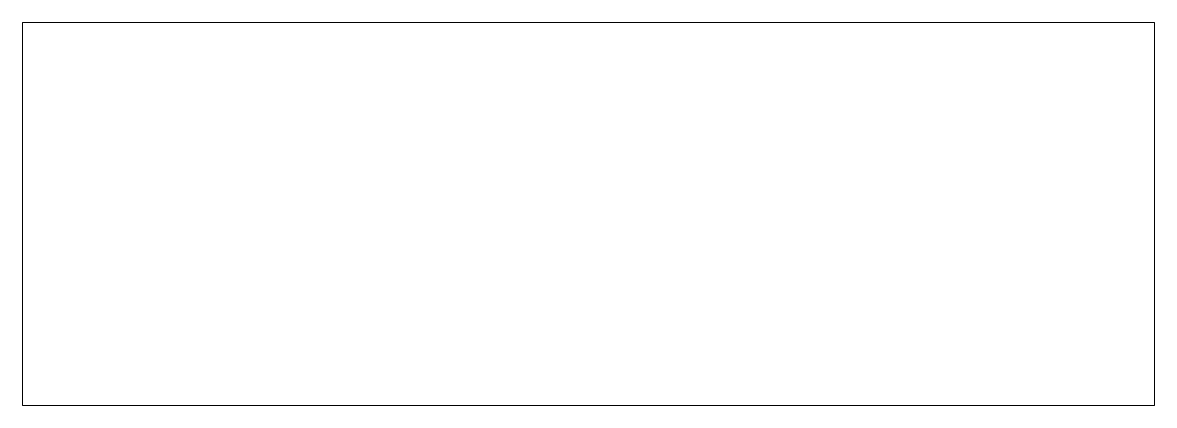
# Model space of a CAD drawing. Header units: inches. Extents: x 0 to 33.2, y -11.2 to 0.
import ezdxf

# ---------------------------------------------------------------- set-up
doc = ezdxf.new("R2010")
doc.units = ezdxf.units.IN
doc.header["$MEASUREMENT"] = 0

msp = doc.modelspace()

# ---------------------------------------------------------------- linework, layer by layer
at = {"color": 7, "linetype": 'Continuous', "lineweight": 15}
for p, q in [((33.25, 0), (0, 0)), ((0, 0), (0, -11.25)), ((33.25, -11.25), (33.25, 0)), ((0, -11.25), (33.25, -11.25))]:
    msp.add_line(p, q, dxfattribs=at)

doc.saveas('drawing.dxf')
